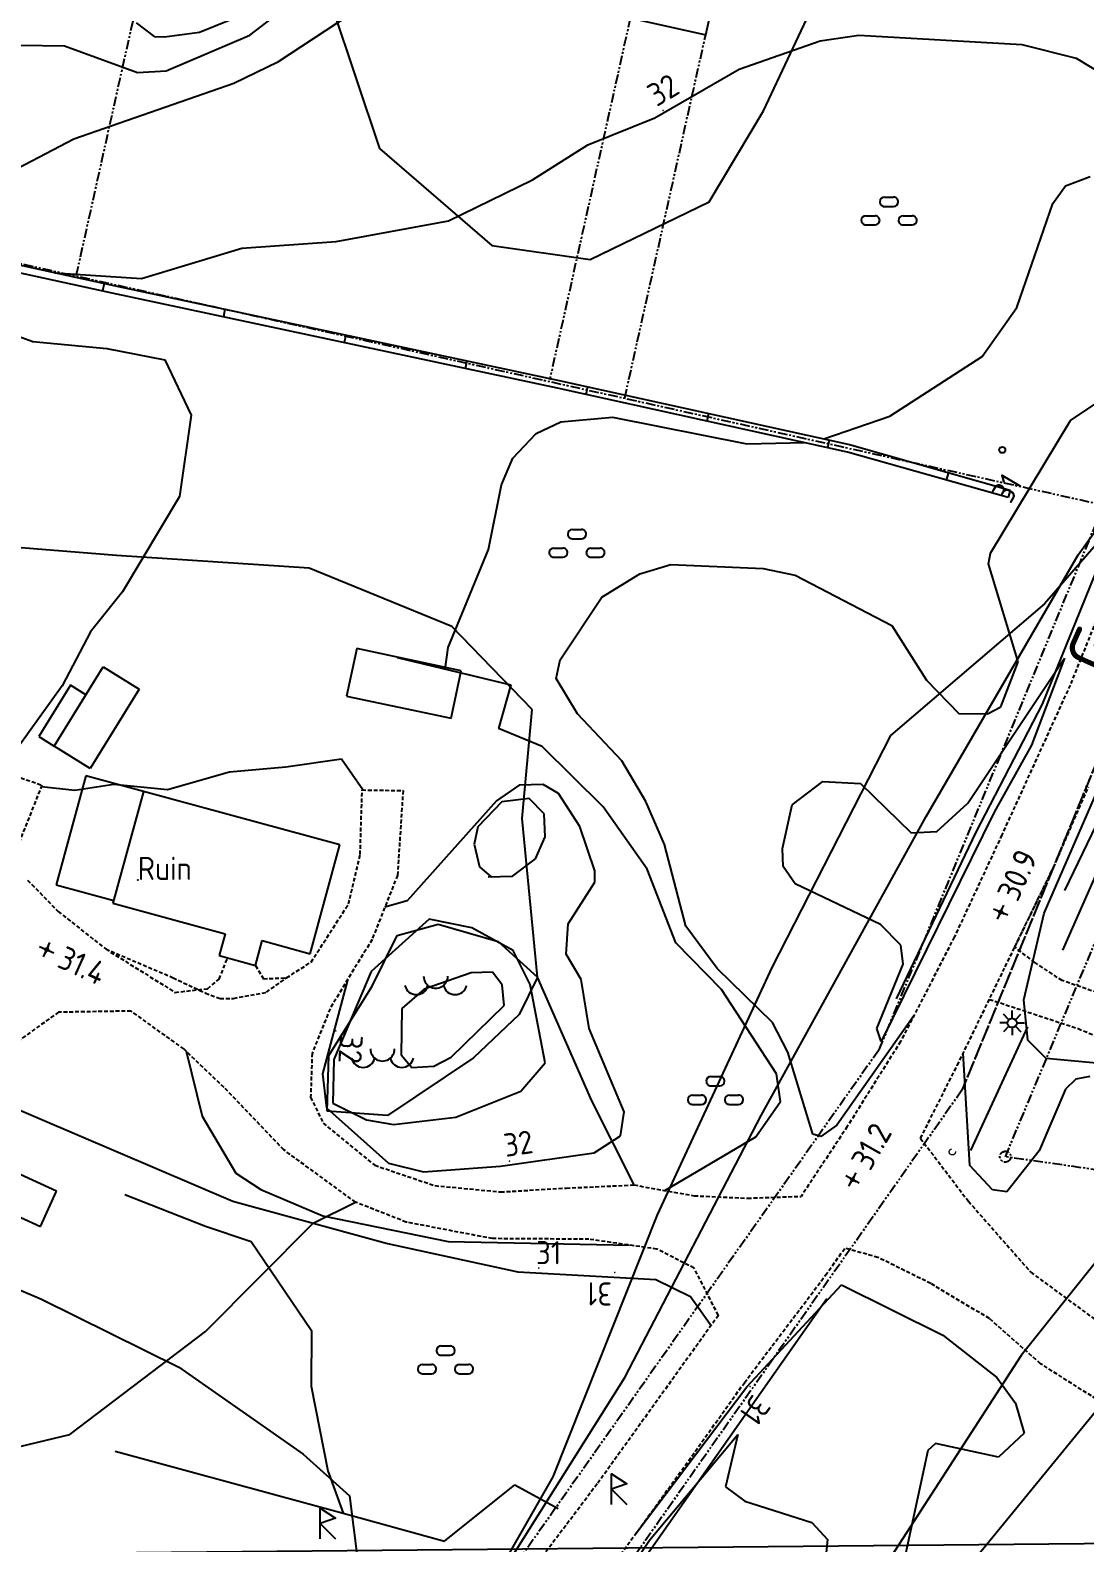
# Model space of a CAD drawing. Header units: metres. Extents: x 139929 to 142176, y 6401995 to 6404420.
# Drawn here: x 140387.5 to 140455.7, y 6402157.5 to 6402255.3 of the extents above; entities that cross this region are included whole.
import ezdxf
from ezdxf.enums import TextEntityAlignment as Align

# ---------------------------------------------------------------- set-up
doc = ezdxf.new("R2010")
doc.units = ezdxf.units.M
doc.header["$LTSCALE"] = 0.5
for name, pattern in [('DASHED', [0.75, 0.5, -0.25]), ('DGN Style 3', [2.464518, 1.76037, -0.704148]), ('PHANTOM', [2.5, 1.25, -0.25, 0.25, -0.25, 0.25, -0.25])]:
    doc.linetypes.add(name, pattern=pattern)
doc.layers.get('0').update_dxf_attribs({"color": 1})
doc.layers.add('LM_GRÄNSPUNKT_TEXT_NY', color=94, linetype='Continuous', lineweight=25)
doc.layers.add('TE_OSAKERT_LAGE', color=254, linetype='Continuous', lineweight=0)
for name, color, linetype in [('M-BEF-BELYSNINGSSTOLPE', 4, 'Continuous'), ('M-BEF-BYGGNAD', 3, 'Continuous'), ('M-BEF-BÄCK', 7, 'Continuous'), ('M-BEF-FORNFYND', 4, 'Continuous'), ('M-BEF-HÄCK', 7, 'Continuous'), ('M-BEF-MARKLINJE', 4, 'Continuous'), ('M-BEF-MUR', 4, 'Continuous'), ('M-BEF-NIVÅ', 4, 'Continuous'), ('M-BEF-NIVÅKURVA-PRIMÄR-0.5M', 12, 'Continuous'), ('M-BEF-NIVÅKURVA-PRIMÄR-1.0M', 12, 'Continuous'), ('M-BEF-SPECIALOMRÅDE', 7, 'Continuous'), ('M-BEF-TELE-INFO', 4, 'Continuous'), ('M-BEF-VÄGKANT', 1, 'DASHED'), ('M-GATUNAMN', 3, 'Continuous'), ('M-GR-FASTIGHETSGRÄNS', 3, 'PHANTOM'), ('M-STOMLINJE', 3, 'Continuous')]:
    doc.layers.add(name, color=color, linetype=linetype)
doc.styles.add('ISO', font='iso.shx', dxfattribs={"height": 2.5})
doc.styles.add('ITALICC', font='italicc', dxfattribs={"oblique": 10})
doc.linetypes.add('Bäck', pattern='A,5,[107,sma.shx,S=1,R=0,X=0,Y=0],5', length=10)
picture_1 = doc.add_image_def('image1.png', size_in_pixel=(962, 792))

# ---------------------------------------------------------------- blocks, each defined once
blk = doc.blocks.new('PRI_P_FORNL')
blk.add_polyline3d([(-0.166667, -0.5, 0), (-0.166667, 1.5, 0), (0.833333, 0.833334, 0), (-0.166667, 0.5, 0), (0.833333, -0.5, 0)])
blk = doc.blocks.new('PRI_L_BELYS')
for points in [[(-0.212, 0.212, 0), (-0.566, 0.566, 0)], [(0.212, 0.212, 0), (0.566, 0.566, 0)], [(-0.212, -0.212, 0), (-0.566, -0.566, 0)], [(0.212, -0.212, 0), (0.566, -0.566, 0)]]:
    blk.add_polyline3d(points)
blk.add_circle((0, 0), 0.3)
blk = doc.blocks.new('PRI_M_BERG')
for centre, radius, start, end in [((-1.252, 0.43), 0.765, 192.29023, 347.70977), ((0, 0.867), 0.784, 179.99999, 0.00001), ((1.252, 0.43), 0.765, 192.29023, 347.70977)]:
    blk.add_arc(centre, radius, start, end)
blk = doc.blocks.new('PRI_M_LÖVSKOG')
for p, q in [((-0.295, 1.2), (0.295, 1.2)), ((-0.295, 0.6), (0.295, 0.6)), ((-1.495, 0), (-0.905, 0)), ((-1.495, -0.6), (-0.905, -0.6)), ((0.905, 0), (1.495, 0)), ((0.905, -0.6), (1.495, -0.6))]:
    blk.add_line(p, q)
for centre, start, end in [((-0.295, 0.9), 90.00001, 179.99999), ((0.295, 0.9), 0, 90.00001), ((-0.295, 0.9), 179.99999, 270.00003), ((0.295, 0.9), 270.00003, 0.00001), ((-1.495, -0.3), 90.00001, 179.99999), ((-1.495, -0.3), 179.99999, 270.00003), ((-0.905, -0.3), 0, 90.00001), ((-0.905, -0.3), 270.00003, 0.00001), ((0.905, -0.3), 90.00001, 179.99999), ((0.905, -0.3), 179.99999, 270.00003), ((1.495, -0.3), 0, 90.00001), ((1.495, -0.3), 270.00003, 0.00001)]:
    blk.add_arc(centre, 0.3, start, end)
blk = doc.blocks.new('PRI_NIVÅ_HÖJDPUNKT_ISM')
at = {"color": 7}
for p, q in [((-0.25, 0), (0.25, 0)), ((0, 0.25), (0, -0.25))]:
    blk.add_line(p, q, dxfattribs=at)
blk = doc.blocks.new('osynlig cirkel')
blk.add_circle((0, 0), 0.005)
blk = doc.blocks.new('OSYNLIG')
blk.add_blockref('osynlig cirkel', (0, 0))
blk = doc.blocks.new('OCT370_2', base_point=(108327.366, 6370837.691))
at = {"layer": 'TE_OSAKERT_LAGE', "color": 30, "linetype": 'DGN Style 3', "lineweight": 13}
blk.add_circle((108327.357, 6370837.691), 0.2, dxfattribs=at)
blk = doc.blocks.new('LIGGARPUNKT')
blk.add_circle((0, 0), 0.35)
at = {"layer": 'LM_GRÄNSPUNKT_TEXT_NY', "style": 'ITALICC', "oblique": 10}
blk.add_attdef('PUNKTBETECKNING', (0.5, -0.35), '', height=0.7, dxfattribs=at)
blk = doc.blocks.new('PRI_LED_BELYS')
at = {"color": 0, "linetype": 'Continuous'}
for p, q in [((-0.5, 0), (-1.33, 0)), ((0, 0.5), (0, 1.33)), ((0.5, 0), (1.33, 0)), ((0, -0.5), (0, -1.33))]:
    blk.add_line(p, q, dxfattribs=at)
blk.add_circle((0, 0), 0.5, dxfattribs=at)
blk = doc.blocks.new('SPWDEF')
at = {"color": 0, "linetype": 'Continuous'}
for p, q in [((-1, 0), (1, 0)), ((0, -1), (0, 1))]:
    blk.add_line(p, q, dxfattribs=at)
blk.add_circle((0, 0), 0.2)
blk = doc.blocks.new('PRI_NIVÅ_HÖJDPKT')
at = {"color": 0, "linetype": 'Continuous', "lineweight": -3}
blk.add_circle((183, 184), 0.0005, dxfattribs=at)

msp = doc.modelspace()

# ---------------------------------------------------------------- linework, layer by layer
at = {"layer": 'M-BEF-BYGGNAD'}
for p, q in [((140408.584, 6402215.349), (140407.93, 6402212.273)), ((140415.345, 6402213.911), (140408.584, 6402215.349)), ((140389.013, 6402209.031), (140392.176, 6402214.159)), ((140389.013, 6402209.031), (140392.176, 6402214.159)), ((140392.176, 6402214.159), (140394.504, 6402212.723)), ((140392.176, 6402214.159), (140394.504, 6402212.723)), ((140414.691, 6402210.835), (140415.345, 6402213.911)), ((140390.058, 6402212.971), (140388.01, 6402209.65)), ((140390.058, 6402212.971), (140388.01, 6402209.65)), ((140391.061, 6402212.351), (140390.058, 6402212.971)), ((140391.061, 6402212.351), (140390.058, 6402212.971)), ((140394.504, 6402212.723), (140391.34, 6402207.595)), ((140394.504, 6402212.723), (140391.34, 6402207.595)), ((140407.93, 6402212.273), (140414.691, 6402210.835)), ((140388.01, 6402209.65), (140389.013, 6402209.031)), ((140388.01, 6402209.65), (140389.013, 6402209.031)), ((140391.34, 6402207.595), (140389.013, 6402209.031)), ((140391.34, 6402207.595), (140389.013, 6402209.031)), ((140391.062, 6402207.115), (140389.142, 6402200.06)), ((140394.775, 6402206.105), (140391.062, 6402207.115)), ((140394.775, 6402206.105), (140392.806, 6402198.872)), ((140407.481, 6402202.645), (140394.775, 6402206.105)), ((140405.565, 6402195.608), (140407.481, 6402202.645)), ((140389.142, 6402200.06), (140392.854, 6402199.05)), ((140392.806, 6402198.872), (140400.061, 6402196.898)), ((140400.061, 6402196.898), (140399.677, 6402195.491)), ((140402.036, 6402194.848), (140402.472, 6402196.45)), ((140402.472, 6402196.45), (140405.565, 6402195.608)), ((140399.677, 6402195.491), (140402.036, 6402194.848)), ((140389.159, 6402180.243), (140382.693, 6402183.181)), ((140381.659, 6402180.906), (140388.125, 6402177.967)), ((140388.125, 6402177.967), (140389.159, 6402180.243))]:
    msp.add_line(p, q, dxfattribs=at)
at = {"layer": 'M-BEF-BÄCK', "linetype": 'Bäck', "lineweight": -3}
for p, q in [((140457.251, 6402222.374, 30.551), (140452.948, 6402211.759, 30.253)), ((140454.41, 6402199.697, 30.208), (140462.831, 6402217.209, 30.253)), ((140452.948, 6402211.759, 30.253), (140448.652, 6402203.462, 30.019)), ((140448.652, 6402203.462, 30.019), (140443.49, 6402192.683, 30.294)), ((140393.581, 6402180.039, 30.545), (140398.798, 6402177.975, 30.608)), ((140398.798, 6402177.975, 30.608), (140401.744, 6402176.995, 30.631)), ((140401.744, 6402176.995, 30.631), (140405.662, 6402171.233, 30.688)), ((140438.996, 6402173.279, 30.751), (140426.905, 6402156.051, 30.196)), ((140405.662, 6402171.233, 30.688), (140405.641, 6402167.63, 30.557)), ((140405.641, 6402167.63, 30.557), (140406.706, 6402162.162, 30.465)), ((140392.945, 6402163.427, 30.191), (140407.698, 6402159.418, 30.311)), ((140406.706, 6402162.162, 30.465), (140407.698, 6402159.418, 30.311)), ((140414.257, 6402157.608, 30.339), (140418.812, 6402161.239, 30.316)), ((140418.812, 6402161.239, 30.316), (140421.614, 6402159.728, 30.294)), ((140407.698, 6402159.418, 30.311), (140414.257, 6402157.608, 30.339))]:
    msp.add_line(p, q, dxfattribs=at)
at = {"layer": 'M-BEF-BÄCK', "lineweight": -3}
for p, q in [((140457.251, 6402222.374), (140452.948, 6402211.759)), ((140452.948, 6402211.759), (140448.652, 6402203.462)), ((140454.41, 6402199.697), (140460.037, 6402211.398)), ((140448.652, 6402203.462), (140443.49, 6402192.683)), ((140393.581, 6402180.039), (140398.798, 6402177.975)), ((140398.798, 6402177.975), (140401.744, 6402176.995)), ((140401.744, 6402176.995), (140405.662, 6402171.233)), ((140438.996, 6402173.279), (140426.905, 6402156.051)), ((140405.662, 6402171.233), (140405.641, 6402167.63)), ((140405.641, 6402167.63), (140406.706, 6402162.162)), ((140392.945, 6402163.427), (140407.698, 6402159.418)), ((140406.706, 6402162.162), (140407.698, 6402159.418)), ((140414.257, 6402157.608), (140418.812, 6402161.239)), ((140418.812, 6402161.239), (140421.614, 6402159.728)), ((140407.698, 6402159.418), (140414.257, 6402157.608))]:
    msp.add_line(p, q, dxfattribs=at)
at = {"layer": 'M-BEF-HÄCK', "lineweight": -3}
for p, q in [((140454.271, 6402195.84), (140461.349, 6402211.87)), ((140448.322, 6402182.876), (140452.016, 6402190.872)), ((140448.322, 6402182.876), (140452.016, 6402190.872))]:
    msp.add_line(p, q, dxfattribs=at)
at = {"layer": 'M-BEF-MARKLINJE'}
for p, q in [((140434.913, 6402250.124), (140441.531, 6402264.188)), ((140406.983, 6402256.837, 32.576), (140410.054, 6402247.699, 32.273)), ((140431.381, 6402244.238, 32.364), (140434.913, 6402250.124, 32.422)), ((140410.054, 6402247.699, 32.273), (140417.317, 6402241.409, 31.861)), ((140423.692, 6402240.524, 31.935), (140431.381, 6402244.238, 32.364)), ((140417.317, 6402241.409, 31.861), (140423.692, 6402240.524, 31.935)), ((140376.679, 6402239.145), (140387.632, 6402235.202)), ((140387.632, 6402235.202), (140392.407, 6402234.76)), ((140392.407, 6402234.76), (140396.163, 6402234.021)), ((140396.163, 6402234.021), (140397.867, 6402230.453)), ((140455.263, 6402221.412), (140464.208, 6402233.878)), ((140397.867, 6402230.453), (140397.12, 6402225.176)), ((140397.12, 6402225.176), (140393.418, 6402219.007)), ((140393.031, 6402221.364, 31.289), (140382.742, 6402222.185, 31.174)), ((140405.51, 6402220.543, 31.844), (140393.031, 6402221.364, 31.289)), ((140445.432, 6402204.486), (140455.263, 6402221.412)), ((140414.732, 6402216.772, 31.621), (140405.51, 6402220.543, 31.844)), ((140393.418, 6402219.007), (140391.363, 6402216.423)), ((140391.363, 6402216.423), (140389.514, 6402212.942)), ((140419.933, 6402211.395, 31.707), (140414.732, 6402216.772, 31.621)), ((140389.514, 6402212.942), (140384.793, 6402206.374)), ((140419.297, 6402204.359, 32.731), (140419.933, 6402211.395, 31.707)), ((140420.291, 6402194.08, 32.485), (140419.297, 6402204.359, 32.731)), ((140434.75, 6402185.131), (140445.432, 6402204.486)), ((140411.194, 6402196.777, 32.633), (140413.849, 6402197.514, 32.61)), ((140413.849, 6402197.514, 32.61), (140417.735, 6402196.401, 32.37)), ((140409.574, 6402193.514, 32.473), (140411.194, 6402196.777, 32.633)), ((140417.735, 6402196.401, 32.37), (140420.291, 6402194.08, 32.485)), ((140406.771, 6402189.025, 32.199), (140409.574, 6402193.514, 32.473)), ((140420.291, 6402194.08, 32.485), (140419.097, 6402191.675, 32.513)), ((140423.801, 6402186.092, 32.113), (140420.291, 6402194.08, 32.485)), ((140419.097, 6402191.675, 32.513), (140416.134, 6402188.876, 32.542)), ((140406.66, 6402185.421, 32.107), (140406.771, 6402189.025, 32.199)), ((140416.134, 6402188.876, 32.542), (140410.572, 6402185.147, 32.353)), ((140465.491, 6402187.08), (140451.584, 6402169.608)), ((140426.531, 6402180.647, 31.735), (140423.801, 6402186.092, 32.113)), ((140410.572, 6402185.147, 32.353), (140406.66, 6402185.421, 32.107)), ((140425.936, 6402168.188), (140434.75, 6402185.131)), ((140405.763, 6402178.165, 31.186), (140408.511, 6402179.532, 31.781)), ((140398.805, 6402171.171, 30.637), (140405.763, 6402178.165, 31.186)), ((140378.693, 6402177.283), (140388.187, 6402173.266)), ((140388.187, 6402173.266), (140397.066, 6402168.855)), ((140390.008, 6402164.514, 30.58), (140398.805, 6402171.171, 30.637)), ((140451.584, 6402169.608), (140441.157, 6402153.505)), ((140397.066, 6402168.855), (140405.111, 6402163.233)), ((140413.623, 6402148.657), (140425.936, 6402168.188)), ((140384.967, 6402163.3, 30.734), (140390.008, 6402164.514, 30.58)), ((140405.111, 6402163.233), (140408.118, 6402160.542)), ((140408.118, 6402160.542), (140408.66, 6402156.263))]:
    msp.add_line(p, q, dxfattribs=at)
at = {"layer": 'M-BEF-MARKLINJE', "lineweight": -3}
for p, q in [((140434.913, 6402250.124), (140441.531, 6402264.188)), ((140406.983, 6402256.837), (140410.054, 6402247.699)), ((140431.381, 6402244.238), (140434.913, 6402250.124)), ((140410.054, 6402247.699), (140417.317, 6402241.409)), ((140423.692, 6402240.524), (140431.381, 6402244.238)), ((140417.317, 6402241.409), (140423.692, 6402240.524)), ((140393.031, 6402221.364), (140382.742, 6402222.185)), ((140405.51, 6402220.543), (140393.031, 6402221.364)), ((140414.732, 6402216.772), (140405.51, 6402220.543)), ((140419.933, 6402211.395), (140414.732, 6402216.772)), ((140419.297, 6402204.359), (140419.933, 6402211.395)), ((140420.291, 6402194.08), (140419.297, 6402204.359)), ((140411.194, 6402196.777), (140413.849, 6402197.514)), ((140413.849, 6402197.514), (140417.735, 6402196.401)), ((140409.574, 6402193.514), (140411.194, 6402196.777)), ((140417.735, 6402196.401), (140420.291, 6402194.08)), ((140406.771, 6402189.025), (140409.574, 6402193.514)), ((140420.291, 6402194.08), (140419.097, 6402191.675)), ((140423.801, 6402186.092), (140420.291, 6402194.08)), ((140419.097, 6402191.675), (140416.134, 6402188.876)), ((140406.66, 6402185.421), (140406.771, 6402189.025)), ((140416.134, 6402188.876), (140410.572, 6402185.147)), ((140426.531, 6402180.647), (140423.801, 6402186.092)), ((140410.572, 6402185.147), (140406.66, 6402185.421)), ((140405.763, 6402178.165), (140408.511, 6402179.532)), ((140398.805, 6402171.171), (140405.763, 6402178.165)), ((140390.008, 6402164.514), (140398.805, 6402171.171)), ((140384.967, 6402163.3), (140390.008, 6402164.514))]:
    msp.add_line(p, q, dxfattribs=at)
at = {"layer": 'M-BEF-MARKLINJE', "lineweight": -3, "ltscale": 0.8}
for p, q in [((140467.107, 6402234.364), (140453.097, 6402218.232)), ((140453.097, 6402218.232), (140443.116, 6402209.724)), ((140443.116, 6402209.724), (140435.444, 6402194.723)), ((140435.444, 6402194.723), (140428.032, 6402178.722)), ((140428.032, 6402178.722), (140421.264, 6402161.77)), ((140442.488, 6402149.031), (140458.907, 6402169.083)), ((140421.264, 6402161.77), (140409.844, 6402141.769))]:
    msp.add_line(p, q, dxfattribs=at)
at = {"layer": 'M-BEF-MUR'}
for p, q in [((140392.754, 6402238.339), (140381.436, 6402240.809)), ((140381.566, 6402241.293), (140392.859, 6402238.828)), ((140392.234, 6402238.964), (140392.127, 6402238.476)), ((140392.859, 6402238.828), (140421.676, 6402232.684)), ((140421.57, 6402232.195), (140392.754, 6402238.339)), ((140400.057, 6402237.294), (140399.953, 6402236.804)), ((140407.881, 6402235.625), (140407.776, 6402235.136)), ((140415.706, 6402233.957), (140415.601, 6402233.468)), ((140421.676, 6402232.684), (140440.462, 6402228.538)), ((140440.34, 6402228.053), (140421.57, 6402232.195)), ((140423.527, 6402232.276), (140423.419, 6402231.787)), ((140431.339, 6402230.552), (140431.231, 6402230.063)), ((140439.151, 6402228.828), (140439.044, 6402228.34)), ((140450.741, 6402225.111), (140440.34, 6402228.053)), ((140440.462, 6402228.538), (140450.877, 6402225.592)), ((140446.869, 6402226.726), (140446.733, 6402226.246)), ((140450.877, 6402225.592), (140450.741, 6402225.111)), ((140411.195, 6402214.766), (140418.566, 6402212.993)), ((140418.566, 6402212.993), (140417.764, 6402210.166))]:
    msp.add_line(p, q, dxfattribs=at)
at = {"layer": 'M-BEF-MUR', "lineweight": -3}
for p, q in [((140392.754, 6402238.339), (140381.436, 6402240.809)), ((140381.566, 6402241.293), (140392.859, 6402238.828)), ((140392.234, 6402238.964), (140392.127, 6402238.476)), ((140392.859, 6402238.828), (140421.676, 6402232.684)), ((140421.57, 6402232.195), (140392.754, 6402238.339)), ((140400.057, 6402237.294), (140399.953, 6402236.804)), ((140407.881, 6402235.625), (140407.776, 6402235.136)), ((140415.706, 6402233.957), (140415.601, 6402233.468)), ((140421.676, 6402232.684), (140440.462, 6402228.538)), ((140440.34, 6402228.053), (140421.57, 6402232.195)), ((140423.527, 6402232.276), (140423.419, 6402231.787)), ((140431.339, 6402230.552), (140431.231, 6402230.063)), ((140439.151, 6402228.828), (140439.044, 6402228.34)), ((140450.741, 6402225.111), (140440.34, 6402228.053)), ((140440.462, 6402228.538), (140450.877, 6402225.592)), ((140446.869, 6402226.726), (140446.733, 6402226.246)), ((140450.877, 6402225.592), (140450.741, 6402225.111)), ((140415.344, 6402213.768), (140418.566, 6402212.993)), ((140418.566, 6402212.993), (140417.764, 6402210.166))]:
    msp.add_line(p, q, dxfattribs=at)
at = {"layer": 'M-BEF-NIVÅKURVA-PRIMÄR-0.5M', "linetype": 'Continuous', "lineweight": -3}
for p, q in [((140403.518, 6402253.328, 32.5), (140408.861, 6402256.843, 32.5)), ((140394.305, 6402255.814, 33.5), (140395.464, 6402254.934, 33.5)), ((140396.145, 6402254.908, 33.5), (140398.411, 6402255.223, 33.5)), ((140398.411, 6402255.223, 33.5), (140400.327, 6402255.997, 33.5)), ((140395.464, 6402254.934, 33.5), (140396.145, 6402254.908, 33.5)), ((140400.623, 6402251.931, 32.5), (140403.518, 6402253.328, 32.5)), ((140390.285, 6402248.323, 32.5), (140400.623, 6402251.931, 32.5)), ((140383.054, 6402244.556, 32.5), (140390.285, 6402248.323, 32.5)), ((140454.442, 6402245.278, 31.5), (140456.047, 6402245.875, 31.5)), ((140453.628, 6402244.126, 31.5), (140454.442, 6402245.278, 31.5)), ((140451.312, 6402237.403, 31.5), (140453.628, 6402244.126, 31.5)), ((140449.051, 6402234.234, 31.5), (140451.312, 6402237.403, 31.5)), ((140443.077, 6402230.385, 31.5), (140449.051, 6402234.234, 31.5)), ((140420.2, 6402229.258, 31.5), (140421.794, 6402230.013, 31.5)), ((140421.794, 6402230.013, 31.5), (140425.136, 6402230.307, 31.5)), ((140425.136, 6402230.307, 31.5), (140433.824, 6402228.593, 31.5)), ((140438.803, 6402228.904, 31.5), (140443.077, 6402230.385, 31.5)), ((140418.694, 6402227.652, 31.5), (140420.2, 6402229.258, 31.5)), ((140433.824, 6402228.593, 31.5), (140437.55, 6402228.669, 31.5)), ((140417.955, 6402225.94, 31.5), (140418.694, 6402227.652, 31.5)), ((140417.104, 6402221.761, 31.5), (140417.955, 6402225.94, 31.5)), ((140414.503, 6402215.406, 31.5), (140417.104, 6402221.761, 31.5)), ((140414.304, 6402214.018, 31.5), (140414.503, 6402215.406, 31.5)), ((140448.134, 6402205.335, 30.5), (140454.397, 6402214.72, 30.5)), ((140454.397, 6402214.72, 30.5), (140452.259, 6402209.095, 30.5)), ((140453.061, 6402198.233, 30.5), (140459.794, 6402213.704, 30.5)), ((140420.587, 6402209.014, 31.5), (140417.764, 6402210.166, 31.5)), ((140452.259, 6402209.095, 30.5), (140449.834, 6402204.766, 30.5)), ((140424.523, 6402205.099, 31.5), (140420.587, 6402209.014, 31.5)), ((140436.758, 6402205.243, 30.5), (140438.744, 6402206.75, 30.5)), ((140438.744, 6402206.75, 30.5), (140441.175, 6402206.619, 30.5)), ((140441.175, 6402206.619, 30.5), (140444.473, 6402203.416, 30.5)), ((140417.984, 6402205.431, 32.5), (140416.41, 6402203.815, 32.5)), ((140419.747, 6402205.637, 32.5), (140417.984, 6402205.431, 32.5)), ((140420.703, 6402204.645, 32.5), (140419.747, 6402205.637, 32.5)), ((140436.13, 6402202.415, 30.5), (140436.758, 6402205.243, 30.5)), ((140446.122, 6402203.519, 30.5), (140448.134, 6402205.335, 30.5)), ((140420.781, 6402203.158, 32.5), (140420.703, 6402204.645, 32.5)), ((140427.388, 6402201.07, 31.5), (140424.523, 6402205.099, 31.5)), ((140449.834, 6402204.766, 30.5), (140442.514, 6402189.922, 30.5)), ((140416.41, 6402203.815, 32.5), (140416.189, 6402202.689, 32.5)), ((140444.473, 6402203.416, 30.5), (140446.122, 6402203.519, 30.5)), ((140416.189, 6402202.689, 32.5), (140416.522, 6402201.234, 32.5)), ((140420.153, 6402201.747, 32.5), (140420.781, 6402203.158, 32.5)), ((140436.19, 6402201.241, 30.5), (140436.13, 6402202.415, 30.5)), ((140418.656, 6402200.629, 32.5), (140420.153, 6402201.747, 32.5)), ((140416.522, 6402201.234, 32.5), (140417.305, 6402200.56, 32.5)), ((140417.089, 6402200.589, 32.5), (140418.656, 6402200.629, 32.5)), ((140429.226, 6402196.308, 31.5), (140427.388, 6402201.07, 31.5)), ((140436.946, 6402200.122, 30.5), (140436.19, 6402201.241, 30.5)), ((140442.477, 6402197.488, 30.5), (140436.946, 6402200.122, 30.5)), ((140413.265, 6402197.837, 32.5), (140409.513, 6402194.453, 32.5)), ((140416.024, 6402197.28, 32.5), (140413.265, 6402197.837, 32.5)), ((140443.796, 6402196.162, 30.5), (140442.477, 6402197.488, 30.5)), ((140451.756, 6402192.615, 30.5), (140453.061, 6402198.233, 30.5)), ((140418.696, 6402195.817, 32.5), (140416.024, 6402197.28, 32.5)), ((140419.8, 6402193.604, 32.5), (140418.696, 6402195.817, 32.5)), ((140432.194, 6402193.282, 31.5), (140429.226, 6402196.308, 31.5)), ((140443.945, 6402194.926, 30.5), (140443.796, 6402196.162, 30.5)), ((140409.513, 6402194.453, 32.5), (140407.104, 6402188.766, 32.5)), ((140442.248, 6402190.769, 30.5), (140443.945, 6402194.926, 30.5)), ((140420.769, 6402188.554, 32.5), (140419.8, 6402193.604, 32.5)), ((140435.746, 6402187.831, 31.5), (140432.194, 6402193.282, 31.5)), ((140452.008, 6402190.023, 30.5), (140451.756, 6402192.615, 30.5)), ((140442.514, 6402189.922, 30.5), (140442.248, 6402190.769, 30.5)), ((140453.209, 6402188.817, 30.5), (140452.008, 6402190.023, 30.5)), ((140397.55, 6402189.296, 31.5), (140398.57, 6402185.101, 31.5)), ((140407.104, 6402188.766, 32.5), (140407.039, 6402185.946, 32.5)), ((140419.195, 6402186.708, 32.5), (140420.769, 6402188.554, 32.5)), ((140457.846, 6402188.393, 30.5), (140453.209, 6402188.817, 30.5)), ((140436.004, 6402186.056, 31.5), (140435.746, 6402187.831, 31.5)), ((140415.004, 6402185.037, 32.5), (140419.195, 6402186.708, 32.5)), ((140407.039, 6402185.946, 32.5), (140409.22, 6402184.864, 32.5)), ((140434.412, 6402183.77, 31.5), (140436.004, 6402186.056, 31.5)), ((140398.57, 6402185.101, 31.5), (140400.753, 6402181.407, 31.5)), ((140409.22, 6402184.864, 32.5), (140410.952, 6402184.557, 32.5)), ((140410.952, 6402184.557, 32.5), (140415.004, 6402185.037, 32.5)), ((140428.531, 6402180.286, 31.5), (140434.412, 6402183.77, 31.5)), ((140400.753, 6402181.407, 31.5), (140402.368, 6402180.363, 31.5)), ((140402.368, 6402180.363, 31.5), (140406.387, 6402178.639, 31.5)), ((140406.387, 6402178.639, 31.5), (140414.509, 6402176.984, 31.5)), ((140414.509, 6402176.984, 31.5), (140426.226, 6402176.756, 31.5)), ((140427.525, 6402157.67, 30.5), (140433.237, 6402164.512, 30.5)), ((140433.237, 6402164.512, 30.5), (140432.456, 6402161.117, 30.5)), ((140432.456, 6402161.117, 30.5), (140433.691, 6402160.182, 30.5)), ((140433.691, 6402160.182, 30.5), (140438.038, 6402158.812, 30.5)), ((140438.038, 6402158.812, 30.5), (140439.045, 6402157.719, 30.5)), ((140422.64, 6402150.341, 30.5), (140427.525, 6402157.67, 30.5)), ((140439.045, 6402157.719, 30.5), (140438.852, 6402155.786, 30.5))]:
    msp.add_line(p, q, dxfattribs=at)
at = {"layer": 'M-BEF-NIVÅKURVA-PRIMÄR-1.0M', "linetype": 'Continuous', "lineweight": -3}
for p, q in [((140401.667, 6402255.021, 33), (140408.326, 6402260.138, 33)), ((140386.806, 6402254.368, 33), (140389.667, 6402254.329, 33)), ((140389.667, 6402254.329, 33), (140394.401, 6402252.617, 33)), ((140396.256, 6402252.721, 33), (140401.667, 6402255.021, 33)), ((140433.326, 6402252.824, 32), (140438.575, 6402254.66, 32)), ((140438.575, 6402254.66, 32), (140441.083, 6402255.015, 32)), ((140441.083, 6402255.015, 32), (140451.618, 6402254.429, 32)), ((140451.618, 6402254.429, 32), (140455.133, 6402253.534, 32)), ((140455.133, 6402253.534, 32), (140458.063, 6402251.774, 32)), ((140394.401, 6402252.617, 33), (140396.256, 6402252.721, 33)), ((140427.871, 6402249.669, 32), (140433.326, 6402252.824, 32)), ((140423.544, 6402247.938, 32), (140427.871, 6402249.669, 32)), ((140419.953, 6402245.671, 32), (140423.544, 6402247.938, 32)), ((140414.528, 6402243.015, 32), (140419.953, 6402245.671, 32)), ((140407.251, 6402241.669, 32), (140414.528, 6402243.015, 32)), ((140401.144, 6402241.249, 32), (140407.251, 6402241.669, 32)), ((140394.653, 6402239.284, 32), (140401.144, 6402241.249, 32)), ((140389.043, 6402239.661, 32), (140394.653, 6402239.284, 32)), ((140454.768, 6402230.092, 31), (140456.484, 6402231.233, 31)), ((140449.587, 6402221.512, 31), (140454.768, 6402230.092, 31)), ((140449.466, 6402220.816, 31), (140449.587, 6402221.512, 31)), ((140424.446, 6402218.663, 31), (140426.914, 6402220.186, 31)), ((140426.914, 6402220.186, 31), (140428.913, 6402220.783, 31)), ((140428.913, 6402220.783, 31), (140434.879, 6402220.522, 31)), ((140434.879, 6402220.522, 31), (140436.948, 6402220.104, 31)), ((140436.948, 6402220.104, 31), (140443.219, 6402216.834, 31)), ((140451.39, 6402214.48, 31), (140449.466, 6402220.816, 31)), ((140421.749, 6402214.614, 31), (140424.446, 6402218.663, 31)), ((140443.219, 6402216.834, 31), (140445.459, 6402213.306, 31)), ((140421.486, 6402213.402, 31), (140421.749, 6402214.614, 31)), ((140450.273, 6402211.573, 31), (140451.39, 6402214.48, 31)), ((140422.863, 6402211.13, 31), (140421.486, 6402213.402, 31)), ((140445.459, 6402213.306, 31), (140447.553, 6402211.154, 31)), ((140425.73, 6402208.085, 31), (140422.863, 6402211.13, 31)), ((140447.553, 6402211.154, 31), (140449.406, 6402211.125, 31)), ((140449.406, 6402211.125, 31), (140450.273, 6402211.573, 31)), ((140427.295, 6402205.452, 31), (140425.73, 6402208.085, 31)), ((140419.092, 6402206.507, 32), (140417.634, 6402205.501, 32)), ((140420.648, 6402206.554, 32), (140419.092, 6402206.507, 32)), ((140421.635, 6402205.978, 32), (140420.648, 6402206.554, 32)), ((140417.634, 6402205.501, 32), (140411.842, 6402199.02, 32)), ((140423.013, 6402203.833, 32), (140421.635, 6402205.978, 32)), ((140428.504, 6402202.66, 31), (140427.295, 6402205.452, 31)), ((140424.002, 6402200.957, 32), (140423.013, 6402203.833, 32)), ((140429.877, 6402197.385, 31), (140428.504, 6402202.66, 31)), ((140423.982, 6402200.225, 32), (140424.002, 6402200.957, 32)), ((140422.263, 6402197.543, 32), (140423.982, 6402200.225, 32)), ((140411.842, 6402199.02, 32), (140410.405, 6402198.62, 32)), ((140422.137, 6402195.571, 32), (140422.263, 6402197.543, 32)), ((140431.914, 6402194.641, 31), (140429.877, 6402197.385, 31)), ((140423.105, 6402193.936, 32), (140422.137, 6402195.571, 32)), ((140417.373, 6402194.419, 33), (140415.98, 6402194.378, 33)), ((140417.998, 6402193.582, 33), (140417.373, 6402194.419, 33)), ((140435.49, 6402191.155, 31), (140431.914, 6402194.641, 31)), ((140407.975, 6402193.892, 32), (140406.362, 6402187.843, 32)), ((140415.98, 6402194.378, 33), (140412.955, 6402193.323, 33)), ((140418.123, 6402192.255, 33), (140417.998, 6402193.582, 33)), ((140423.622, 6402190.765, 32), (140423.105, 6402193.936, 32)), ((140412.955, 6402193.323, 33), (140411.51, 6402192.054, 33)), ((140411.51, 6402192.054, 33), (140411.462, 6402189.063, 33)), ((140414.687, 6402188.911, 33), (140418.123, 6402192.255, 33)), ((140444.63, 6402191.584, 31), (140439.654, 6402184.511, 31)), ((140425.9, 6402185.382, 32), (140423.622, 6402190.765, 32)), ((140436.483, 6402189.245, 31), (140435.49, 6402191.155, 31)), ((140411.462, 6402189.063, 33), (140412.149, 6402188.248, 33)), ((140413.563, 6402188.341, 33), (140414.687, 6402188.911, 33)), ((140438.1, 6402183.923, 31), (140436.483, 6402189.245, 31)), ((140448.257, 6402181.913, 31), (140447.836, 6402189.18, 31)), ((140406.362, 6402187.843, 32), (140406.617, 6402185.627, 32)), ((140412.149, 6402188.248, 33), (140413.563, 6402188.341, 33)), ((140456.033, 6402187.662, 31), (140455.12, 6402187.486, 31)), ((140454.46, 6402186.833, 31), (140452.747, 6402182.865, 31)), ((140455.12, 6402187.486, 31), (140454.46, 6402186.833, 31)), ((140385.582, 6402185.996, 31), (140400.558, 6402179.591, 31)), ((140406.617, 6402185.627, 32), (140410.639, 6402182.051, 32)), ((140425.661, 6402183.834, 32), (140425.9, 6402185.382, 32)), ((140423.944, 6402182.733, 32), (140425.661, 6402183.834, 32)), ((140438.626, 6402183.789, 31), (140438.1, 6402183.923, 31)), ((140439.654, 6402184.511, 31), (140438.626, 6402183.789, 31)), ((140417.887, 6402181.855, 32), (140423.944, 6402182.733, 32)), ((140452.747, 6402182.865, 31), (140450.649, 6402180.205, 31)), ((140410.639, 6402182.051, 32), (140412.897, 6402181.502, 32)), ((140412.897, 6402181.502, 32), (140417.887, 6402181.855, 32)), ((140449.732, 6402180.332, 31), (140448.257, 6402181.913, 31)), ((140450.649, 6402180.205, 31), (140449.732, 6402180.332, 31)), ((140400.558, 6402179.591, 31), (140410.581, 6402176.853, 31)), ((140410.581, 6402176.853, 31), (140418.999, 6402175.035, 31)), ((140418.999, 6402175.035, 31), (140427.944, 6402174.537, 31)), ((140427.944, 6402174.537, 31), (140430.176, 6402173.424, 31)), ((140433.838, 6402167.585, 31), (140439.962, 6402174.182, 31)), ((140439.962, 6402174.182, 31), (140446.508, 6402170.924, 31)), ((140430.176, 6402173.424, 31), (140431.512, 6402171.552, 31)), ((140446.508, 6402170.924, 31), (140450.008, 6402168.184, 31)), ((140450.008, 6402168.184, 31), (140451.214, 6402166.537, 31)), ((140426.664, 6402158.128, 31), (140433.838, 6402167.585, 31)), ((140451.214, 6402166.537, 31), (140451.769, 6402164.595, 31)), ((140451.769, 6402164.595, 31), (140450.124, 6402163.035, 31)), ((140445.552, 6402163.465, 31), (140443.471, 6402153.893, 31)), ((140446.032, 6402163.922, 31), (140445.552, 6402163.465, 31)), ((140450.124, 6402163.035, 31), (140446.032, 6402163.922, 31))]:
    msp.add_line(p, q, dxfattribs=at)
at = {"layer": 'M-BEF-SPECIALOMRÅDE', "lineweight": -3}
for p, q in [((140407.597, 6402208.194), (140403.99, 6402207.666)), ((140408.976, 6402206.21), (140407.597, 6402208.194)), ((140400.342, 6402207.352), (140396.34, 6402206.213)), ((140403.99, 6402207.666), (140400.342, 6402207.352)), ((140390.343, 6402206.168), (140388.19, 6402206.396)), ((140392.874, 6402206.551), (140390.343, 6402206.168)), ((140396.34, 6402206.213), (140392.874, 6402206.551))]:
    msp.add_line(p, q, dxfattribs=at)
at = {"layer": 'M-BEF-TELE-INFO'}
msp.add_circle((140450.356, 6402228.2), 0.2, dxfattribs=at)
at = {"layer": 'M-BEF-VÄGKANT'}
for p, q in [((140459.232, 6402224.088), (140454.747, 6402212.981)), ((140454.747, 6402212.981), (140450.33, 6402203.288)), ((140385.432, 6402207.487), (140388.208, 6402206.509)), ((140388.208, 6402206.509), (140386.71, 6402202.746)), ((140408.807, 6402202.022), (140408.93, 6402206.198)), ((140408.93, 6402206.198), (140411.579, 6402206.16)), ((140411.579, 6402206.16), (140411.218, 6402200.676)), ((140453.678, 6402201.193), (140455.935, 6402206.403)), ((140450.33, 6402203.288), (140447.256, 6402196.685)), ((140408.052, 6402198.822), (140408.807, 6402202.022)), ((140387.283, 6402200.364), (140389.264, 6402198.338)), ((140411.218, 6402200.676), (140409.573, 6402196.519)), ((140450.552, 6402194.767), (140453.678, 6402201.193)), ((140389.264, 6402198.338), (140392.34, 6402195.911)), ((140405.625, 6402195.06), (140408.052, 6402198.822)), ((140409.573, 6402196.519), (140406.853, 6402192.048)), ((140447.256, 6402196.685), (140443.776, 6402189.923)), ((140392.34, 6402195.911), (140396.829, 6402193.102)), ((140399.684, 6402193.967), (140400.227, 6402195.341)), ((140402.036, 6402194.848), (140402.549, 6402193.985)), ((140404.036, 6402194.043), (140405.625, 6402195.06)), ((140447.45, 6402188.385), (140450.552, 6402194.767)), ((140398.935, 6402193.344), (140399.684, 6402193.967)), ((140402.549, 6402193.985), (140404.036, 6402194.043)), ((140396.829, 6402193.102), (140398.935, 6402193.344)), ((140389.282, 6402191.819), (140386.389, 6402189.755)), ((140393.981, 6402191.895), (140389.282, 6402191.819)), ((140397.396, 6402189.444), (140393.981, 6402191.895)), ((140406.853, 6402192.048), (140405.694, 6402189.154)), ((140443.776, 6402189.923), (140440.332, 6402184.427)), ((140399.995, 6402186.958), (140397.396, 6402189.444)), ((140405.694, 6402189.154), (140405.601, 6402186.322)), ((140445.065, 6402183.662), (140447.45, 6402188.385)), ((140403.867, 6402182.915), (140399.995, 6402186.958)), ((140405.601, 6402186.322), (140406.403, 6402184.651)), ((140406.403, 6402184.651), (140409.746, 6402181.922)), ((140440.332, 6402184.427), (140437.343, 6402179.91)), ((140445.065, 6402183.662), (140448.169, 6402179.59)), ((140408.511, 6402179.532), (140403.867, 6402182.915)), ((140409.746, 6402181.922), (140413.647, 6402180.603)), ((140413.647, 6402180.603), (140417.902, 6402180.197)), ((140417.902, 6402180.197), (140422.148, 6402180.445)), ((140422.148, 6402180.445), (140426.531, 6402180.647)), ((140426.531, 6402180.647), (140430.429, 6402179.944)), ((140430.429, 6402179.944), (140433.89, 6402179.793)), ((140433.89, 6402179.793), (140437.343, 6402179.91)), ((140411.778, 6402178.244), (140408.511, 6402179.532)), ((140448.169, 6402179.59), (140452.205, 6402175)), ((140417.363, 6402177.175), (140411.778, 6402178.244)), ((140423.61, 6402177.136), (140417.363, 6402177.175)), ((140428.011, 6402176.497), (140423.61, 6402177.136)), ((140430.415, 6402175.27), (140428.011, 6402176.497)), ((140438.927, 6402174.806), (140440.173, 6402176.555)), ((140442.313, 6402175.961), (140440.173, 6402176.555)), ((140445.731, 6402174.269), (140442.313, 6402175.961)), ((140431.985, 6402172.21), (140430.415, 6402175.27)), ((140452.205, 6402175), (140457.077, 6402171.418)), ((140433.667, 6402167.853), (140438.927, 6402174.806)), ((140449.526, 6402172.002), (140445.731, 6402174.269)), ((140431.985, 6402172.21), (140424.142, 6402161.303)), ((140452.838, 6402169.084), (140449.526, 6402172.002)), ((140457.074, 6402166.4), (140452.838, 6402169.084)), ((140428.739, 6402160.976), (140433.667, 6402167.853)), ((140424.142, 6402161.303), (140416.92, 6402151.756)), ((140422.574, 6402152.513), (140428.739, 6402160.976))]:
    msp.add_line(p, q, dxfattribs=at)
at = {"layer": 'M-BEF-VÄGKANT', "lineweight": -3}
for p, q in [((140459.232, 6402224.088), (140454.747, 6402212.981)), ((140454.747, 6402212.981), (140450.33, 6402203.288)), ((140385.432, 6402207.487), (140388.208, 6402206.509)), ((140388.208, 6402206.509), (140386.71, 6402202.746)), ((140408.807, 6402202.022), (140408.93, 6402206.198)), ((140408.93, 6402206.198), (140411.579, 6402206.16)), ((140411.579, 6402206.16), (140411.218, 6402200.676)), ((140453.678, 6402201.193), (140455.935, 6402206.403)), ((140450.33, 6402203.288), (140447.256, 6402196.685)), ((140408.052, 6402198.822), (140408.807, 6402202.022)), ((140387.283, 6402200.364), (140389.264, 6402198.338)), ((140411.218, 6402200.676), (140409.573, 6402196.519)), ((140451.17, 6402196.037), (140453.678, 6402201.193)), ((140389.264, 6402198.338), (140392.34, 6402195.911)), ((140405.625, 6402195.06), (140408.052, 6402198.822)), ((140409.573, 6402196.519), (140406.853, 6402192.048)), ((140447.256, 6402196.685), (140443.776, 6402189.923)), ((140392.34, 6402195.911), (140396.696, 6402194.055)), ((140452.468, 6402195.042), (140451.17, 6402196.036)), ((140452.468, 6402195.042), (140451.17, 6402196.036)), ((140404.036, 6402194.043), (140405.625, 6402195.06)), ((140454.23, 6402193.869), (140452.468, 6402195.042)), ((140454.23, 6402193.869), (140452.468, 6402195.042)), ((140396.696, 6402194.055), (140398.794, 6402193.056)), ((140402.743, 6402193.114), (140404.036, 6402194.043)), ((140462.528, 6402191.026), (140454.23, 6402193.869)), ((140462.528, 6402191.026), (140454.23, 6402193.869)), ((140398.794, 6402193.056), (140399.738, 6402192.71)), ((140399.738, 6402192.71), (140400.614, 6402192.717)), ((140400.614, 6402192.717), (140402.743, 6402193.114)), ((140447.45, 6402188.385), (140449.526, 6402192.655)), ((140449.525, 6402192.654), (140455.265, 6402190.76)), ((140389.282, 6402191.819), (140386.389, 6402189.755)), ((140393.981, 6402191.895), (140389.282, 6402191.819)), ((140397.396, 6402189.444), (140393.981, 6402191.895)), ((140406.853, 6402192.048), (140405.694, 6402189.154)), ((140455.265, 6402190.76), (140462.797, 6402187.66)), ((140443.776, 6402189.923), (140440.332, 6402184.427)), ((140399.995, 6402186.958), (140397.396, 6402189.444)), ((140405.694, 6402189.154), (140405.601, 6402186.322)), ((140445.065, 6402183.662), (140447.45, 6402188.385)), ((140403.867, 6402182.915), (140399.995, 6402186.958)), ((140405.601, 6402186.322), (140406.403, 6402184.651)), ((140406.403, 6402184.651), (140409.746, 6402181.922)), ((140440.332, 6402184.427), (140437.343, 6402179.91)), ((140445.065, 6402183.662), (140448.169, 6402179.59)), ((140408.511, 6402179.532), (140403.867, 6402182.915)), ((140409.746, 6402181.922), (140413.647, 6402180.603)), ((140413.647, 6402180.603), (140417.902, 6402180.197)), ((140417.902, 6402180.197), (140422.148, 6402180.445)), ((140422.148, 6402180.445), (140426.531, 6402180.647)), ((140426.531, 6402180.647), (140430.429, 6402179.944)), ((140430.429, 6402179.944), (140433.89, 6402179.793)), ((140433.89, 6402179.793), (140437.343, 6402179.91)), ((140411.778, 6402178.244), (140408.511, 6402179.532)), ((140448.169, 6402179.59), (140452.205, 6402175)), ((140417.363, 6402177.175), (140411.778, 6402178.244)), ((140423.61, 6402177.136), (140417.363, 6402177.175)), ((140428.011, 6402176.497), (140423.61, 6402177.136)), ((140430.415, 6402175.27), (140428.011, 6402176.497)), ((140438.927, 6402174.806), (140440.173, 6402176.555)), ((140442.313, 6402175.961), (140440.173, 6402176.555)), ((140445.731, 6402174.269), (140442.313, 6402175.961)), ((140431.985, 6402172.21), (140430.415, 6402175.27)), ((140452.205, 6402175), (140457.077, 6402171.418)), ((140433.667, 6402167.853), (140438.927, 6402174.806)), ((140449.526, 6402172.002), (140445.731, 6402174.269)), ((140431.985, 6402172.21), (140424.142, 6402161.303)), ((140452.838, 6402169.084), (140449.526, 6402172.002)), ((140457.074, 6402166.4), (140452.838, 6402169.084)), ((140428.739, 6402160.976), (140433.667, 6402167.853)), ((140424.142, 6402161.303), (140416.92, 6402151.756)), ((140422.574, 6402152.513), (140428.739, 6402160.976))]:
    msp.add_line(p, q, dxfattribs=at)
at = {"layer": 'M-GR-FASTIGHETSGRÄNS'}
for p, q in [((140499.076, 6402311.931), (140447.75, 6402186.778)), ((140329.681, 6402252.979), (140456.908, 6402224.635)), ((140456.908, 6402224.635), (140442.362, 6402189.365)), ((140462.748, 6402223.351), (140447.75, 6402186.778)), ((140450.558, 6402182.474), (140467.065, 6402221.864)), ((140450.558, 6402182.474), (140467.065, 6402221.864)), ((140442.362, 6402189.365), (140405.281, 6402136.848)), ((140442.362, 6402189.365), (140405.281, 6402136.848)), ((140447.75, 6402186.778), (140409.518, 6402132.408)), ((140447.75, 6402186.778), (140409.518, 6402132.408)), ((140503.713, 6402174.777), (140450.558, 6402182.474)), ((140503.713, 6402174.777), (140450.558, 6402182.474))]:
    msp.add_line(p, q, dxfattribs=at)
at = {"layer": 'M-GR-FASTIGHETSGRÄNS', "flags": 128}
for points in [[(140390.435, 6402239.476), (140395.669, 6402262.959)], [(140426.286, 6402256.136), (140421.068, 6402232.728)], [(140425.926, 6402231.537), (140431.166, 6402255.049)]]:
    msp.add_lwpolyline(points, dxfattribs=at)
at = {"layer": 'M-STOMLINJE', "flags": 128}
msp.add_lwpolyline([(140254.108, 6402296.311), (140258.671, 6402295.261, 0.118835), (140265.654, 6402295.332), (140267.97, 6402295.915, -0.117018), (140274.942, 6402296.011), (140296.842, 6402291.132, -0.121637), (140299.032, 6402290.044), (140299.736, 6402289.446, 0.121621), (140318.367, 6402280.185), (140431.166, 6402255.049), (140432.784, 6402262.308), (140437.836, 6402279.832, -0.346017), (140440.845, 6402281.998), (140445.464, 6402281.802)], format="xyb", dxfattribs=at)

# ---------------------------------------------------------------- block references
at = {"layer": 'M-BEF-BELYSNINGSSTOLPE', "color": 1, "linetype": 'Continuous', "lineweight": -3, "xscale": 0.6, "yscale": 0.6, "zscale": 0.6}
msp.add_blockref('PRI_LED_BELYS', (140450.995, 6402191.127), dxfattribs=at)
at = {"layer": 'M-BEF-BELYSNINGSSTOLPE', "lineweight": -3}
msp.add_blockref('PRI_L_BELYS', (140450.995, 6402191.127), dxfattribs=at)
at = {"layer": 'M-BEF-FORNFYND', "lineweight": -3}
for p in [(140425.227, 6402160.469), (140406.383, 6402158.248)]:
    msp.add_blockref('PRI_P_FORNL', p, dxfattribs=at)
at = {"layer": 'M-BEF-FORNFYND'}
for p in [(140425.227, 6402160.469), (140406.383, 6402158.248)]:
    msp.add_blockref('PRI_P_FORNL', p, dxfattribs=at)
at = {"layer": 'M-BEF-MARKLINJE'}
for name, p in [('PRI_M_LÖVSKOG', (140443.031, 6402243.347, 32.021)), ('PRI_M_LÖVSKOG', (140443.031, 6402243.347, 32.021)), ('PRI_M_LÖVSKOG', (140422.835, 6402221.85, 31.152)), ('PRI_M_LÖVSKOG', (140422.835, 6402221.85, 31.152)), ('PRI_M_BERG', (140413.695, 6402193.292, 33.108)), ('PRI_M_BERG', (140413.695, 6402193.292, 33.108)), ('PRI_M_BERG', (140410.251, 6402188.581, 32.164)), ('PRI_M_BERG', (140410.251, 6402188.581, 32.164)), ('PRI_M_LÖVSKOG', (140431.797, 6402186.457, 31.947)), ('PRI_M_LÖVSKOG', (140431.797, 6402186.457, 31.947)), ('PRI_M_LÖVSKOG', (140414.331, 6402169.035, 30.723)), ('PRI_M_LÖVSKOG', (140414.331, 6402169.035, 30.723))]:
    msp.add_blockref(name, p, dxfattribs=at)
at = {"layer": 'M-BEF-NIVÅ', "xscale": 0.5, "yscale": 0.5, "zscale": 0.5}
for p, rotation in [((140450.253, 6402198.294), 66.23099883434715), ((140388.517, 6402195.87), 336.2219992631848), ((140440.665, 6402180.997), 60.73199987319155)]:
    msp.add_blockref('SPWDEF', p, dxfattribs=dict(at, rotation=rotation))
at = {"layer": 'M-BEF-NIVÅ', "lineweight": -3}
for p, rotation in [((140450.253, 6402198.294), 66.2309988343469), ((140388.517, 6402195.87), 336.2219992631848), ((140440.665, 6402180.997), 60.73199987319148)]:
    msp.add_blockref('PRI_NIVÅ_HÖJDPUNKT_ISM', p, dxfattribs=dict(at, rotation=rotation))
at = {"layer": 'M-BEF-NIVÅKURVA-PRIMÄR-1.0M', "color": 1, "linetype": 'Continuous', "lineweight": -3, "xscale": 0.001, "yscale": 0.001, "zscale": 0.001}
for p in [(140428.223, 6402249.972, 32), (140451.279, 6402224.418, 31), (140407.038, 6402190.428, 32), (140418.29, 6402182.005, 32), (140420.19, 6402175.072, 31), (140425.106, 6402174.797, 31), (140433.851, 6402167.432, 31)]:
    msp.add_blockref('PRI_NIVÅ_HÖJDPKT', p, dxfattribs=at)
at = {"layer": 'M-BEF-SPECIALOMRÅDE', "lineweight": -3}
msp.add_blockref('OSYNLIG', (140394.413, 6402200.377), dxfattribs=at)
at = {"layer": 'M-BEF-TELE-INFO', "color": 30, "linetype": 'DGN Style 3', "lineweight": 13}
msp.add_blockref('OCT370_2', (140447.137, 6402182.788), dxfattribs=at)
at = {"layer": 'M-GR-FASTIGHETSGRÄNS'}
msp.add_blockref('LIGGARPUNKT', (140450.558, 6402182.474), dxfattribs=at)

# ---------------------------------------------------------------- texts
at = {"layer": 'M-BEF-NIVÅ', "style": 'ISO'}
for s, rotation, p in [('30.9', 66.231, (140450.666, 6402199.205)), ('30.9', 65.63998, (140450.666, 6402199.205)), ('31.4', 335.63439, (140389.428, 6402195.458)), ('31.4', 336.22199, (140389.428, 6402195.458)), ('31.2', 60.732, (140441.162, 6402181.865)), ('31.2', 60.14076, (140441.162, 6402181.865))]:
    msp.add_text(s, height=1.5, rotation=rotation, dxfattribs=at).set_placement(p, align=Align.MIDDLE_LEFT)
at = {"layer": 'M-BEF-NIVÅKURVA-PRIMÄR-1.0M', "style": 'ISO'}
for s, rotation, p in [('32', 30.825, (140428.223, 6402249.972)), ('31', 59.355, (140451.279, 6402224.418)), ('32', 267.06599, (140407.038, 6402190.428)), ('32', 8.478, (140418.29, 6402182.005)), ('31', 359.71199, (140420.19, 6402175.072)), ('31', 179.739, (140425.106, 6402174.797)), ('31', 234.92701, (140433.851, 6402167.432))]:
    msp.add_text(s, height=1.5, rotation=rotation, dxfattribs=at).set_placement(p, align=Align.BOTTOM_LEFT)
at = {"layer": 'M-BEF-SPECIALOMRÅDE', "color": 250, "lineweight": -3, "style": 'ISO'}
msp.add_text('Ruin', height=1.5, dxfattribs=at).set_placement((140394.413, 6402200.377))
at = {"layer": 'M-GATUNAMN', "lineweight": -3, "style": 'ISO'}
msp.add_text('Gamla Sörredsvägen', height=3.5, rotation=65.91039, dxfattribs=at).set_placement((140464.033, 6402232.087), align=Align.MIDDLE_CENTER)

# ---------------------------------------------------------------- pictures from other files: only their frames are drawn
at = {"layer": 'Defpoints'}
image = msp.add_image(picture_1, insert=(140201.298, 6402155.02), size_in_units=(323.275, 266.147), rotation=0.54152, dxfattribs=at)
image.dxf.flags = 7

doc.saveas('drawing.dxf')
